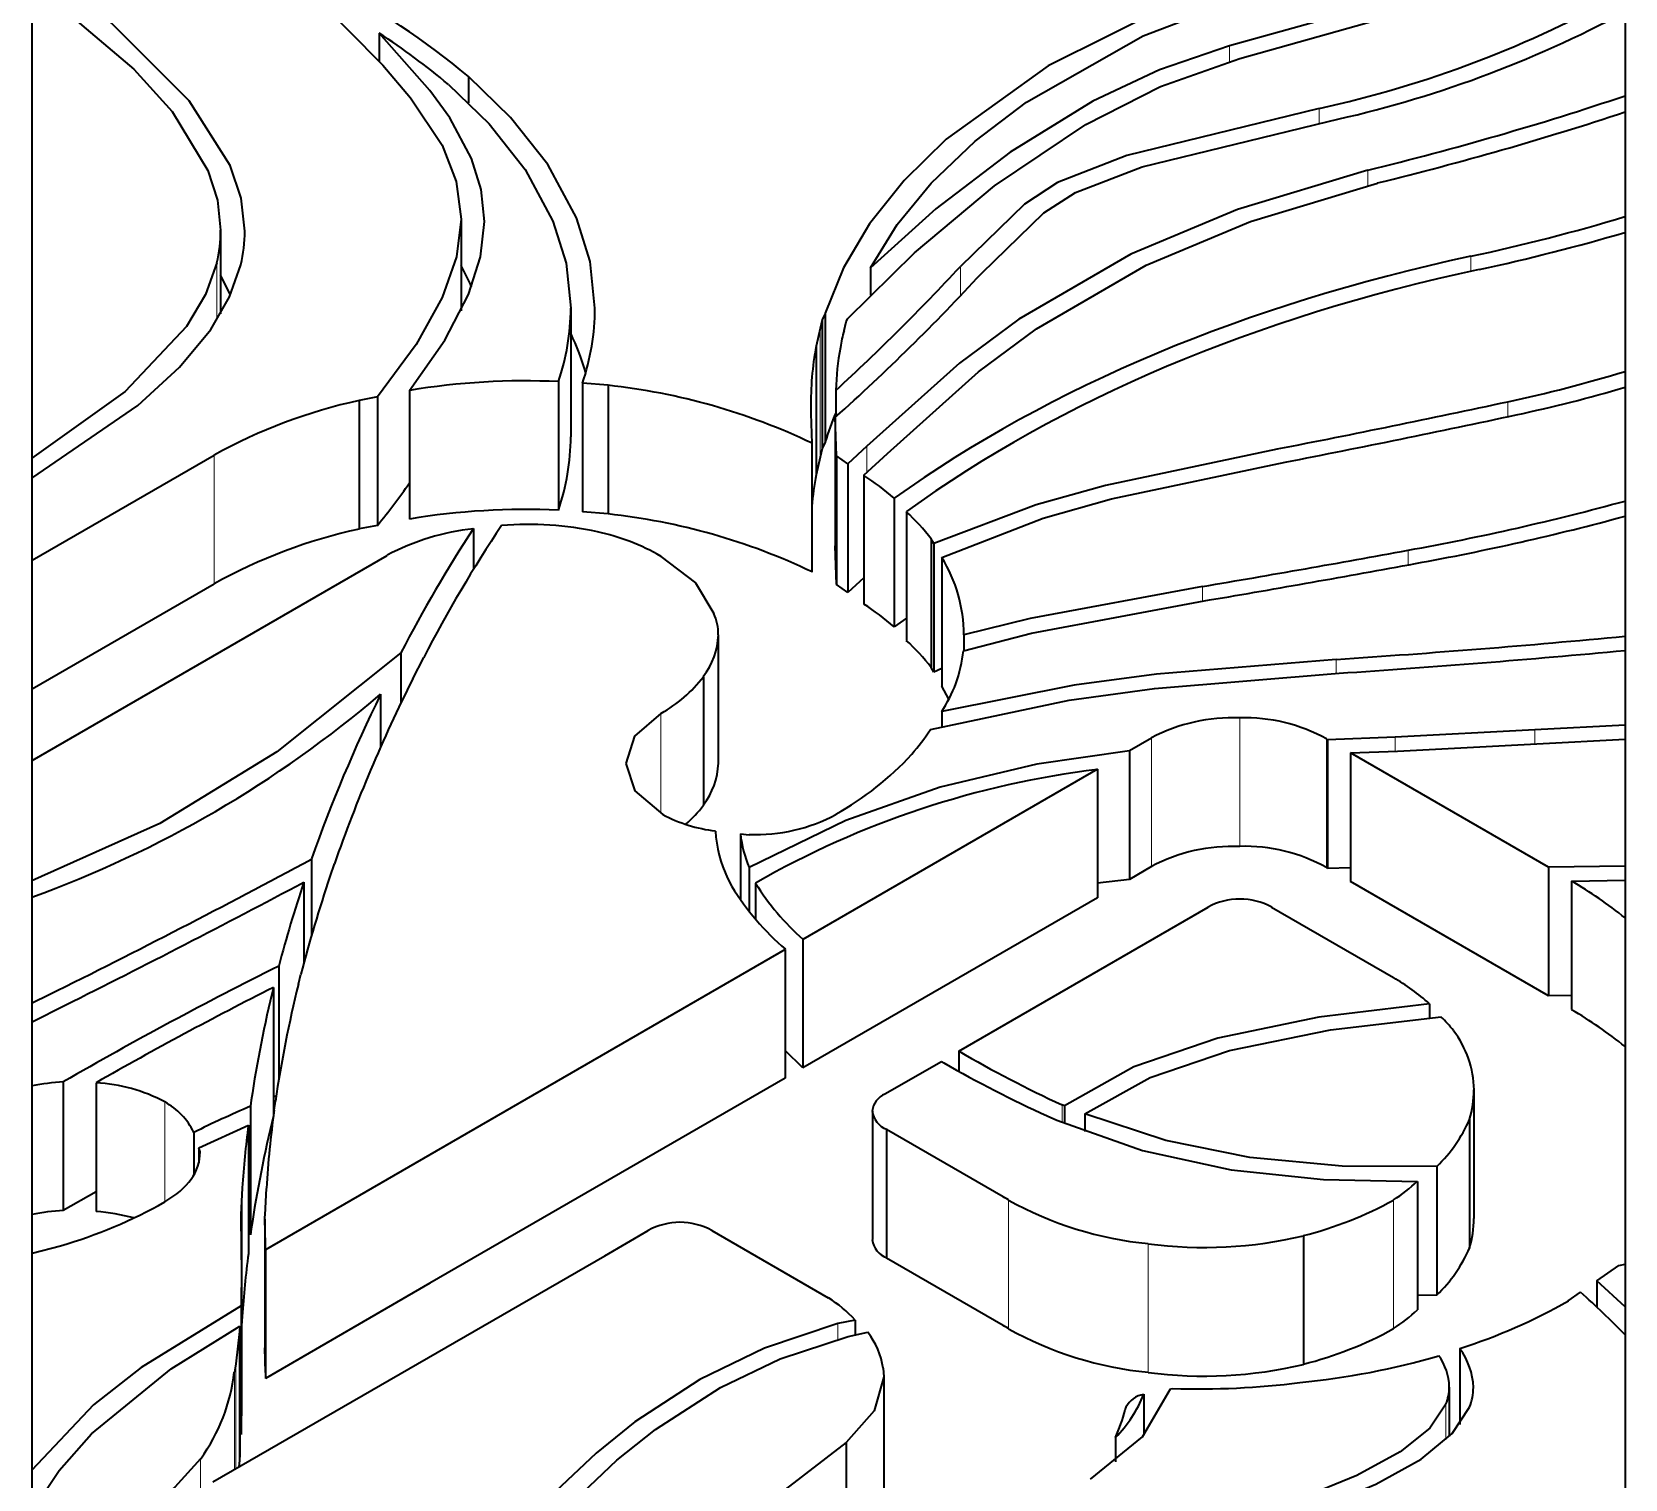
# Model space of a CAD drawing. Extents: x 384 to 891, y 188 to 696.
# Drawn here: x 774.05 to 779.11, y 650.37 to 654.96 of the extents above; entities that cross this region are included whole.
import ezdxf

# ---------------------------------------------------------------- set-up
doc = ezdxf.new("R2010")
doc.units = 0

msp = doc.modelspace()

# ---------------------------------------------------------------- linework, layer by layer
at = {"color": 7, "lineweight": 35}
for p, q in [((774.0549, 643.6097), (774.0549, 687.5157)), ((779.1121, 684.3608), (779.1121, 641.4606))]:
    msp.add_line(p, q, dxfattribs=at)
at = {"color": 7, "lineweight": 35, "ltscale": 0.002252}
msp.add_line((775.1573, 654.9596), (775.1573, 654.8695), dxfattribs=at)
at = {"color": 7, "lineweight": 13, "ltscale": 0.001237}
msp.add_line((777.8564, 654.919), (777.8564, 654.8695), dxfattribs=at)
at = {"color": 7, "lineweight": 35, "ltscale": 0.002074}
msp.add_line((775.4403, 654.8217), (775.4403, 654.7388), dxfattribs=at)
at = {"color": 7, "lineweight": 13, "ltscale": 0.001189}
msp.add_line((778.1414, 654.7207), (778.1414, 654.6732), dxfattribs=at)
at = {"color": 7, "lineweight": 13, "ltscale": 0.001215}
msp.add_line((778.2953, 654.5247), (778.2953, 654.4761), dxfattribs=at)
at = {"color": 7, "lineweight": 35, "ltscale": 0.007262}
msp.add_line((775.4174, 654.3693), (775.4174, 654.0788), dxfattribs=at)
at = {"color": 7, "lineweight": 35, "ltscale": 0.006631}
msp.add_line((774.6537, 654.3342), (774.6537, 654.069), dxfattribs=at)
at = {"color": 7, "lineweight": 13, "ltscale": 0.001192}
msp.add_line((778.622, 654.2514), (778.622, 654.2037), dxfattribs=at)
at = {"color": 7, "lineweight": 13, "ltscale": 0.004552}
msp.add_line((774.6414, 654.2308), (774.6414, 654.0487), dxfattribs=at)
at = {"color": 7, "lineweight": 35, "ltscale": 0.00218}
msp.add_line((776.7166, 654.2151), (776.7166, 654.1279), dxfattribs=at)
at = {"color": 7, "lineweight": 13, "ltscale": 0.002321}
msp.add_line((777.0021, 654.2188), (777.0021, 654.1259), dxfattribs=at)
at = {"color": 7, "lineweight": 35, "ltscale": 0.001745}
msp.add_line((774.6848, 654.1291), (774.6537, 654.1916), dxfattribs=at)
at = {"color": 7, "lineweight": 35, "ltscale": 0.010207}
for p, q in [((775.765, 654.0864), (775.765, 653.6781)), ((776.5635, 654.0494), (776.5635, 653.6412)), ((776.5729, 654.0704), (776.5729, 653.6622)), ((776.5442, 653.9665), (776.5442, 653.5582)), ((775.8024, 653.8484), (775.8024, 653.4401)), ((775.8834, 653.8427), (775.8834, 653.4344)), ((775.093, 653.7942), (775.093, 653.3859)), ((775.1514, 653.8057), (775.1514, 653.3974)), ((775.2531, 653.8257), (775.2531, 653.4174)), ((776.5306, 653.6573), (776.5306, 653.2491)), ((776.609, 653.6177), (776.609, 653.2095)), ((776.696, 653.5562), (776.696, 653.1479)), ((776.7921, 653.4835), (776.7921, 653.0753)), ((776.8307, 653.4409), (776.8307, 653.0327)), ((776.9435, 653.2957), (776.9435, 652.8874)), ((776.2335, 653.0504), (776.2335, 652.6421)), ((777.5388, 652.6819), (777.5388, 652.2737)), ((778.1679, 652.7169), (778.1679, 652.3087)), ((778.2404, 652.675), (778.2404, 652.2668)), ((777.4375, 652.6235), (777.4375, 652.2152)), ((778.8694, 652.3119), (778.8694, 651.9036)), ((776.5018, 652.0833), (776.5018, 651.675)), ((776.4463, 652.0512), (776.4463, 651.6429)), ((774.1542, 651.6307), (774.1542, 651.2224)), ((774.2586, 651.6282), (774.2586, 651.2199)), ((778.6323, 651.6054), (778.6323, 651.1971)), ((774.7481, 651.5535), (774.7481, 651.1452)), ((776.723, 651.5385), (776.723, 651.1302)), ((778.618, 651.5118), (778.618, 651.1036)), ((776.7679, 651.4795), (776.7679, 651.0712)), ((778.5148, 651.3625), (778.5148, 650.9542)), ((778.4534, 651.3151), (778.4534, 650.9069)), ((774.7944, 651.1955), (774.7944, 650.7872)), ((774.7956, 651.1033), (774.7956, 650.695)), ((774.7957, 651.0982), (774.7957, 650.6899)), ((774.72, 651.0143), (774.72, 650.606)), ((774.7183, 650.9203), (774.7183, 650.5121)), ((774.7143, 650.8556), (774.7143, 650.4473)), ((774.7131, 650.8385), (774.7131, 650.4302)), ((776.7585, 650.6943), (776.7585, 650.2861)), ((776.6389, 650.4858), (776.6389, 650.0775))]:
    msp.add_line(p, q, dxfattribs=at)
at = {"color": 7, "lineweight": 35, "ltscale": 0.000696861}
for p, q in [((776.5635, 654.0494), (776.5568, 654.0224)), ((776.5635, 653.6412), (776.5568, 653.6141))]:
    msp.add_line(p, q, dxfattribs=at)
at = {"color": 7, "lineweight": 35, "ltscale": 0.000546597}
msp.add_line((776.5723, 654.0695), (776.5635, 654.0494), dxfattribs=at)
at = {"color": 7, "lineweight": 35, "ltscale": 2.87902e-05}
msp.add_line((776.5729, 654.0704), (776.5723, 654.0695), dxfattribs=at)
at = {"color": 7, "lineweight": 35, "ltscale": 0.010205}
for p, q in [((776.5723, 654.0695), (776.5723, 653.6613)), ((775.7261, 653.8536), (775.7261, 653.4454)), ((776.6048, 653.7404), (776.6048, 653.3322)), ((776.6446, 653.5925), (776.6446, 653.1843)), ((776.9093, 653.3539), (776.9093, 652.9457)), ((776.9177, 653.3396), (776.9177, 652.9314)), ((776.1861, 652.917), (776.1861, 652.5088)), ((778.9423, 652.2684), (778.9423, 651.8602)), ((774.8215, 651.931), (774.8215, 651.5228)), ((774.7417, 651.4938), (774.7417, 651.0856)), ((778.091, 651.1428), (778.091, 650.7346))]:
    msp.add_line(p, q, dxfattribs=at)
at = {"color": 7, "lineweight": 35, "ltscale": 0.000703152}
msp.add_line((776.6329, 654.0157), (776.6397, 654.043), dxfattribs=at)
at = {"color": 7, "lineweight": 35, "ltscale": 0.000269113}
msp.add_line((776.6397, 654.043), (776.6441, 654.0529), dxfattribs=at)
at = {"color": 7, "lineweight": 35, "ltscale": 0.001433}
for p, q in [((776.5568, 654.0224), (776.5442, 653.9665)), ((776.5568, 653.6141), (776.5442, 653.5582))]:
    msp.add_line(p, q, dxfattribs=at)
at = {"color": 7, "lineweight": 13, "ltscale": 0.010207}
for p, q in [((776.5568, 654.0224), (776.5568, 653.6141)), ((774.6331, 653.6194), (774.6331, 653.2111)), ((777.8891, 652.7872), (777.8891, 652.3789)), ((777.6089, 652.7224), (777.6089, 652.3141)), ((778.1639, 652.7192), (778.1639, 652.311)), ((774.7219, 651.2947), (774.7219, 650.8865)), ((777.1547, 651.2562), (777.1547, 650.8479)), ((778.3769, 651.2562), (778.3769, 650.8479)), ((777.5982, 651.1166), (777.5982, 650.7084)), ((774.7191, 650.9432), (774.7191, 650.5349))]:
    msp.add_line(p, q, dxfattribs=at)
at = {"color": 7, "lineweight": 35, "ltscale": 0.00203}
for p, q in [((775.8834, 653.8427), (775.8024, 653.8484)), ((775.8834, 653.4344), (775.8024, 653.4401))]:
    msp.add_line(p, q, dxfattribs=at)
at = {"color": 7, "lineweight": 35, "ltscale": 0.001488}
for p, q in [((775.1514, 653.8057), (775.093, 653.7942)), ((775.1514, 653.3974), (775.093, 653.3859))]:
    msp.add_line(p, q, dxfattribs=at)
at = {"color": 7, "lineweight": 35, "ltscale": 0.002092}
msp.add_line((776.6065, 653.8257), (776.6065, 653.742), dxfattribs=at)
at = {"color": 7, "lineweight": 13, "ltscale": 0.00119}
msp.add_line((778.7394, 653.7898), (778.7394, 653.7422), dxfattribs=at)
at = {"color": 7, "lineweight": 35, "ltscale": 0.000421154}
msp.add_line((776.5272, 653.7691), (776.5273, 653.7523), dxfattribs=at)
at = {"color": 7, "lineweight": 35, "ltscale": 0.002374}
msp.add_line((776.5273, 653.7523), (776.5306, 653.6573), dxfattribs=at)
at = {"color": 7, "lineweight": 35, "ltscale": 0.003069}
msp.add_line((776.609, 653.6177), (776.6048, 653.7404), dxfattribs=at)
at = {"color": 7, "lineweight": 35, "ltscale": 0.000547995}
msp.add_line((776.5723, 653.6613), (776.5635, 653.6412), dxfattribs=at)
at = {"color": 7, "lineweight": 35, "ltscale": 0.002066}
msp.add_line((776.7053, 653.6486), (776.6446, 653.5925), dxfattribs=at)
at = {"color": 7, "lineweight": 13, "ltscale": 0.002097}
msp.add_line((776.7053, 653.6486), (776.7053, 653.5647), dxfattribs=at)
at = {"color": 7, "lineweight": 35, "ltscale": 0.016693}
msp.add_line((774.6331, 653.6194), (774.0549, 653.2855), dxfattribs=at)
at = {"color": 7, "lineweight": 35, "ltscale": 0.00109}
msp.add_line((776.6446, 653.5925), (776.609, 653.6177), dxfattribs=at)
at = {"color": 7, "lineweight": 35, "ltscale": 0.002555}
msp.add_line((776.696, 653.5562), (776.7711, 653.6255), dxfattribs=at)
at = {"color": 7, "lineweight": 35, "ltscale": 0.00322}
msp.add_line((775.4565, 653.3874), (775.4565, 653.2586), dxfattribs=at)
at = {"color": 7, "lineweight": 35, "ltscale": 0.00307}
msp.add_line((776.609, 653.2095), (776.6048, 653.3322), dxfattribs=at)
at = {"color": 7, "lineweight": 35, "ltscale": 0.000415838}
for p, q in [((776.9177, 653.3396), (776.9093, 653.3539)), ((776.9177, 652.9314), (776.9093, 652.9457))]:
    msp.add_line(p, q, dxfattribs=at)
at = {"color": 7, "lineweight": 35, "ltscale": 0.032553}
msp.add_line((774.0549, 652.6511), (775.1826, 653.3022), dxfattribs=at)
at = {"color": 7, "lineweight": 13, "ltscale": 0.001163}
for p, q in [((778.4232, 653.3184), (778.4232, 653.2719)), ((777.7709, 653.2033), (777.7709, 653.1568))]:
    msp.add_line(p, q, dxfattribs=at)
at = {"color": 7, "lineweight": 35, "ltscale": 0.001734}
msp.add_line((776.6957, 653.2313), (776.6446, 653.1843), dxfattribs=at)
at = {"color": 7, "lineweight": 35, "ltscale": 0.016692}
msp.add_line((774.6331, 653.2111), (774.0549, 652.8773), dxfattribs=at)
at = {"color": 7, "lineweight": 35, "ltscale": 0.001089}
msp.add_line((776.6446, 653.1843), (776.609, 653.2095), dxfattribs=at)
at = {"color": 7, "lineweight": 35, "ltscale": 0.001181}
msp.add_line((776.8307, 653.1024), (776.7921, 653.0753), dxfattribs=at)
at = {"color": 7, "lineweight": 35, "ltscale": 0.001247}
msp.add_line((777.0131, 653.0497), (777.0131, 652.9999), dxfattribs=at)
at = {"color": 7, "lineweight": 35, "ltscale": 0.003995}
msp.add_line((775.2256, 652.9926), (775.2256, 652.8328), dxfattribs=at)
at = {"color": 7, "lineweight": 35, "ltscale": 0.001911}
msp.add_line((775.2635, 652.9099), (775.2983, 652.978), dxfattribs=at)
at = {"color": 7, "lineweight": 35, "ltscale": 0.000703079}
msp.add_line((776.9435, 652.9427), (776.9177, 652.9314), dxfattribs=at)
at = {"color": 7, "lineweight": 13, "ltscale": 0.001115}
for p, q in [((778.1951, 652.972), (778.1951, 652.9274)), ((778.3823, 652.7248), (778.3823, 652.6802))]:
    msp.add_line(p, q, dxfattribs=at)
at = {"color": 7, "lineweight": 35, "ltscale": 0.001173}
msp.add_line((776.9655, 652.8459), (776.9435, 652.8874), dxfattribs=at)
at = {"color": 7, "lineweight": 35, "ltscale": 0.004187}
msp.add_line((775.1614, 652.8611), (775.1614, 652.6937), dxfattribs=at)
at = {"color": 7, "lineweight": 13, "ltscale": 0.00793}
msp.add_line((776.0516, 652.8004), (776.0516, 652.4832), dxfattribs=at)
at = {"color": 7, "lineweight": 35, "ltscale": 0.001193}
for p, q in [((776.9433, 652.806), (776.9433, 652.7583)), ((778.9319, 650.9357), (778.971, 650.9631))]:
    msp.add_line(p, q, dxfattribs=at)
at = {"color": 7, "lineweight": 35, "ltscale": 0.01109}
msp.add_line((778.8253, 652.7479), (778.3823, 652.7248), dxfattribs=at)
at = {"color": 7, "lineweight": 35, "ltscale": 0.007174}
msp.add_line((779.1119, 652.7628), (778.8253, 652.7479), dxfattribs=at)
at = {"color": 7, "lineweight": 13, "ltscale": 0.001114}
msp.add_line((778.8253, 652.7479), (778.8253, 652.7034), dxfattribs=at)
at = {"color": 7, "lineweight": 35, "ltscale": 0.002024}
for p, q in [((777.6089, 652.7224), (777.5388, 652.6819)), ((777.6089, 652.3141), (777.5388, 652.2737))]:
    msp.add_line(p, q, dxfattribs=at)
at = {"color": 7, "lineweight": 35, "ltscale": 0.000116207}
for p, q in [((778.1679, 652.7169), (778.1639, 652.7192)), ((778.1679, 652.3087), (778.1639, 652.311))]:
    msp.add_line(p, q, dxfattribs=at)
at = {"color": 7, "lineweight": 35, "ltscale": 0.005364}
msp.add_line((778.3823, 652.7248), (778.1679, 652.7169), dxfattribs=at)
at = {"color": 7, "lineweight": 35, "ltscale": 0.003729}
msp.add_line((778.2404, 652.675), (778.3894, 652.6805), dxfattribs=at)
at = {"color": 7, "lineweight": 35, "ltscale": 0.018158}
for p, q in [((778.8694, 652.3119), (778.2404, 652.675)), ((778.8694, 651.9036), (778.2404, 652.2668))]:
    msp.add_line(p, q, dxfattribs=at)
at = {"color": 7, "lineweight": 35, "ltscale": 0.011081}
msp.add_line((778.3894, 652.6805), (778.832, 652.7037), dxfattribs=at)
at = {"color": 7, "lineweight": 35, "ltscale": 0.007005}
msp.add_line((778.832, 652.7037), (779.1119, 652.7182), dxfattribs=at)
at = {"color": 7, "lineweight": 35, "ltscale": 0.027012}
for p, q in [((777.4375, 652.6235), (776.5018, 652.0833)), ((777.4375, 652.2152), (776.5018, 651.675))]:
    msp.add_line(p, q, dxfattribs=at)
at = {"color": 7, "lineweight": 35, "ltscale": 0.000709072}
msp.add_line((776.3037, 652.4183), (776.3319, 652.4153), dxfattribs=at)
at = {"color": 7, "lineweight": 35, "ltscale": 0.005251}
msp.add_line((776.3037, 652.4183), (776.3037, 652.2083), dxfattribs=at)
at = {"color": 7, "lineweight": 35, "ltscale": 0.006104}
msp.add_line((774.9419, 652.3383), (774.9419, 652.0942), dxfattribs=at)
at = {"color": 7, "lineweight": 35, "ltscale": 0.001079}
msp.add_line((775.0009, 652.2825), (775.015, 652.3232), dxfattribs=at)
at = {"color": 7, "lineweight": 35, "ltscale": 0.00074388}
msp.add_line((776.2631, 652.2776), (776.2767, 652.2512), dxfattribs=at)
at = {"color": 7, "lineweight": 35, "ltscale": 0.003491}
msp.add_line((776.3317, 652.311), (776.3317, 652.1714), dxfattribs=at)
at = {"color": 7, "lineweight": 35, "ltscale": 0.002549}
msp.add_line((777.5388, 652.2737), (777.4375, 652.2618), dxfattribs=at)
at = {"color": 7, "lineweight": 35, "ltscale": 0.001812}
msp.add_line((778.2404, 652.3108), (778.1679, 652.3087), dxfattribs=at)
at = {"color": 7, "lineweight": 35, "ltscale": 0.006074}
msp.add_line((779.1123, 652.3152), (778.8694, 652.3119), dxfattribs=at)
at = {"color": 7, "lineweight": 35, "ltscale": 0.00425}
msp.add_line((778.9423, 652.2684), (779.1123, 652.2707), dxfattribs=at)
at = {"color": 7, "lineweight": 35, "ltscale": 0.006468}
msp.add_line((774.9174, 652.265), (774.9174, 652.0063), dxfattribs=at)
at = {"color": 7, "lineweight": 35, "ltscale": 0.002863}
msp.add_line((776.3521, 652.2617), (776.3521, 652.1472), dxfattribs=at)
at = {"color": 7, "lineweight": 35, "ltscale": 0.022825}
msp.add_line((776.9976, 651.7286), (777.7883, 652.1851), dxfattribs=at)
at = {"color": 7, "lineweight": 35, "ltscale": 0.011167}
msp.add_line((777.9901, 652.1851), (778.3769, 651.9618), dxfattribs=at)
at = {"color": 7, "lineweight": 35, "ltscale": 0.032577}
msp.add_line((776.4463, 652.0512), (775.3178, 651.3997), dxfattribs=at)
at = {"color": 7, "lineweight": 35, "ltscale": 0.00899}
msp.add_line((774.8383, 651.9987), (774.8383, 651.639), dxfattribs=at)
at = {"color": 7, "lineweight": 35, "ltscale": 0.00082306}
msp.add_line((774.9006, 651.9408), (774.9086, 651.9727), dxfattribs=at)
at = {"color": 7, "lineweight": 35, "ltscale": 0.002934}
msp.add_line((774.0549, 651.8211), (774.1597, 651.8739), dxfattribs=at)
at = {"color": 7, "lineweight": 35, "ltscale": 0.001499}
msp.add_line((774.1091, 651.9075), (774.0556, 651.8805), dxfattribs=at)
at = {"color": 7, "lineweight": 35, "ltscale": 0.001123}
msp.add_line((778.4909, 651.8788), (778.4909, 651.8339), dxfattribs=at)
at = {"color": 7, "lineweight": 35, "ltscale": 0.001834}
msp.add_line((778.9427, 651.9047), (778.8694, 651.9036), dxfattribs=at)
at = {"color": 7, "lineweight": 35, "ltscale": 0.001966}
msp.add_line((776.5018, 651.675), (776.4463, 651.7307), dxfattribs=at)
at = {"color": 7, "lineweight": 35, "ltscale": 0.001616}
msp.add_line((776.9976, 651.7286), (776.9976, 651.664), dxfattribs=at)
at = {"color": 7, "lineweight": 35, "ltscale": 0.005182}
msp.add_line((776.7622, 651.5928), (776.942, 651.696), dxfattribs=at)
at = {"color": 7, "lineweight": 35, "ltscale": 0.000227417}
msp.add_line((776.942, 651.696), (776.9497, 651.6912), dxfattribs=at)
at = {"color": 7, "lineweight": 35, "ltscale": 0.032576}
msp.add_line((776.4463, 651.6429), (775.3178, 650.9915), dxfattribs=at)
at = {"color": 7, "lineweight": 13, "ltscale": 0.007928}
msp.add_line((774.4762, 651.5672), (774.4762, 651.2501), dxfattribs=at)
at = {"color": 7, "lineweight": 35, "ltscale": 0.000496762}
msp.add_line((774.751, 651.5731), (774.7481, 651.5535), dxfattribs=at)
at = {"color": 7, "lineweight": 13, "ltscale": 0.010205}
msp.add_line((774.751, 651.5731), (774.751, 651.1649), dxfattribs=at)
at = {"color": 7, "lineweight": 35, "ltscale": 0.000254534}
msp.add_line((774.8306, 651.5865), (774.8215, 651.5819), dxfattribs=at)
at = {"color": 7, "lineweight": 35, "ltscale": 0.0007201}
msp.add_line((774.8234, 651.541), (774.8275, 651.5695), dxfattribs=at)
at = {"color": 7, "lineweight": 35, "ltscale": 0.000834611}
msp.add_line((777.2778, 651.5229), (777.3083, 651.5092), dxfattribs=at)
at = {"color": 7, "lineweight": 35, "ltscale": 0.000192581}
msp.add_line((777.3321, 651.5549), (777.3251, 651.558), dxfattribs=at)
at = {"color": 7, "lineweight": 13, "ltscale": 0.001401}
msp.add_line((777.3251, 651.558), (777.3251, 651.502), dxfattribs=at)
at = {"color": 7, "lineweight": 35, "ltscale": 0.001396}
msp.add_line((777.3321, 651.5549), (777.3321, 651.499), dxfattribs=at)
at = {"color": 7, "lineweight": 35, "ltscale": 0.001414}
msp.add_line((777.3969, 651.5297), (777.3969, 651.4731), dxfattribs=at)
at = {"color": 7, "lineweight": 35, "ltscale": 0.003406}
msp.add_line((774.5682, 651.4706), (774.5682, 651.3344), dxfattribs=at)
at = {"color": 7, "lineweight": 35, "ltscale": 0.004335}
msp.add_line((774.5842, 651.4212), (774.7417, 651.4938), dxfattribs=at)
at = {"color": 7, "lineweight": 35, "ltscale": 0.010681}
for p, q in [((777.1379, 651.2659), (776.7679, 651.4795)), ((777.1379, 650.8576), (776.7679, 651.0712))]:
    msp.add_line(p, q, dxfattribs=at)
at = {"color": 7, "lineweight": 35, "ltscale": 0.000330539}
msp.add_line((774.5883, 651.4086), (774.5842, 651.4212), dxfattribs=at)
at = {"color": 7, "lineweight": 35, "ltscale": 0.001178}
msp.add_line((774.5842, 651.4212), (774.5842, 651.3741), dxfattribs=at)
at = {"color": 7, "lineweight": 35, "ltscale": 0.015073}
msp.add_line((775.3178, 651.3997), (774.7957, 651.0982), dxfattribs=at)
at = {"color": 7, "lineweight": 35, "ltscale": 0.003008}
msp.add_line((774.2586, 651.2823), (774.1542, 651.2224), dxfattribs=at)
at = {"color": 7, "lineweight": 35, "ltscale": 0.002141}
msp.add_line((774.7219, 651.2947), (774.7175, 651.2092), dxfattribs=at)
at = {"color": 7, "lineweight": 35, "ltscale": 0.002112}
msp.add_line((774.7945, 651.2087), (774.7989, 651.293), dxfattribs=at)
at = {"color": 7, "lineweight": 35, "ltscale": 0.000162009}
for p, q in [((777.1435, 651.2626), (777.1379, 651.2659)), ((777.1491, 651.2594), (777.1435, 651.2626)), ((777.1547, 651.2562), (777.1491, 651.2594)), ((777.1435, 650.8544), (777.1379, 650.8576)), ((777.1491, 650.8511), (777.1435, 650.8544)), ((777.1547, 650.8479), (777.1491, 650.8511))]:
    msp.add_line(p, q, dxfattribs=at)
at = {"color": 7, "lineweight": 35, "ltscale": 0.000187683}
msp.add_line((774.7175, 651.2092), (774.7175, 651.2017), dxfattribs=at)
at = {"color": 7, "lineweight": 35, "ltscale": 0.000184657}
msp.add_line((774.7944, 651.2013), (774.7945, 651.2087), dxfattribs=at)
at = {"color": 7, "lineweight": 35, "ltscale": 0.00014801}
msp.add_line((774.7174, 651.2021), (774.7174, 651.1962), dxfattribs=at)
at = {"color": 7, "lineweight": 35, "ltscale": 0.001999}
msp.add_line((774.7174, 651.1962), (774.7186, 651.1162), dxfattribs=at)
at = {"color": 7, "lineweight": 35, "ltscale": 0.00072937}
msp.add_line((774.7175, 651.2037), (774.7175, 651.1745), dxfattribs=at)
at = {"color": 7, "lineweight": 35, "ltscale": 0.000498271}
msp.add_line((774.751, 651.1649), (774.7481, 651.1452), dxfattribs=at)
at = {"color": 7, "lineweight": 35, "ltscale": 0.000144958}
msp.add_line((774.7944, 651.1955), (774.7944, 651.2013), dxfattribs=at)
at = {"color": 7, "lineweight": 35, "ltscale": 0.001969}
for p, q in [((774.7956, 651.1168), (774.7944, 651.1955)), ((774.7956, 650.7085), (774.7944, 650.7872))]:
    msp.add_line(p, q, dxfattribs=at)
at = {"color": 7, "lineweight": 35, "ltscale": 0.00399}
msp.add_line((775.8728, 651.0792), (776.011, 651.1591), dxfattribs=at)
at = {"color": 7, "lineweight": 35, "ltscale": 0.010682}
msp.add_line((776.2128, 651.1591), (776.5828, 650.9454), dxfattribs=at)
at = {"color": 7, "lineweight": 35, "ltscale": 0.002334}
msp.add_line((774.0551, 651.0873), (774.1454, 651.1108), dxfattribs=at)
at = {"color": 7, "lineweight": 35, "ltscale": 0.002548}
msp.add_line((774.7186, 651.1162), (774.72, 651.0143), dxfattribs=at)
at = {"color": 7, "lineweight": 35, "ltscale": 0.00046387}
msp.add_line((774.7957, 651.0982), (774.7956, 651.1168), dxfattribs=at)
at = {"color": 7, "lineweight": 13, "ltscale": 0.000308228}
msp.add_line((774.7956, 651.1168), (774.7956, 651.1044), dxfattribs=at)
at = {"color": 7, "lineweight": 35, "ltscale": 0.035898}
msp.add_line((774.6293, 650.3613), (775.8728, 651.0792), dxfattribs=at)
at = {"color": 7, "lineweight": 35, "ltscale": 0.001778}
for p, q in [((774.72, 651.0143), (774.7191, 650.9432)), ((774.72, 650.606), (774.7191, 650.5349))]:
    msp.add_line(p, q, dxfattribs=at)
at = {"color": 7, "lineweight": 35, "ltscale": 0.002125}
msp.add_line((779.0223, 650.9991), (779.0919, 651.048), dxfattribs=at)
at = {"color": 7, "lineweight": 35, "ltscale": 0.000514712}
msp.add_line((779.0919, 651.048), (779.1121, 651.052), dxfattribs=at)
at = {"color": 7, "lineweight": 35, "ltscale": 0.015074}
msp.add_line((775.3178, 650.9915), (774.7957, 650.6899), dxfattribs=at)
at = {"color": 7, "lineweight": 35, "ltscale": 0.003043}
msp.add_line((779.112, 650.9168), (779.0223, 650.9991), dxfattribs=at)
at = {"color": 7, "lineweight": 35, "ltscale": 0.002071}
msp.add_line((779.0223, 650.9991), (779.0223, 650.9163), dxfattribs=at)
at = {"color": 7, "lineweight": 35, "ltscale": 0.000571078}
for p, q in [((774.7191, 650.9432), (774.7183, 650.9203)), ((774.7191, 650.5349), (774.7183, 650.5121))]:
    msp.add_line(p, q, dxfattribs=at)
at = {"color": 7, "lineweight": 35, "ltscale": 0.001536}
msp.add_line((778.5148, 650.9542), (778.4534, 650.9527), dxfattribs=at)
at = {"color": 7, "lineweight": 35, "ltscale": 0.000428229}
for p, q in [((774.7143, 650.8556), (774.7131, 650.8385)), ((774.7143, 650.4473), (774.7131, 650.4302))]:
    msp.add_line(p, q, dxfattribs=at)
at = {"color": 7, "lineweight": 35, "ltscale": 0.000761359}
msp.add_line((774.7219, 650.8865), (774.72, 650.8561), dxfattribs=at)
at = {"color": 7, "lineweight": 35, "ltscale": 0.001392}
msp.add_line((776.6678, 650.8749), (776.6133, 650.8635), dxfattribs=at)
at = {"color": 7, "lineweight": 13, "ltscale": 0.001233}
msp.add_line((776.6133, 650.8635), (776.6133, 650.8142), dxfattribs=at)
at = {"color": 7, "lineweight": 35, "ltscale": 0.001175}
msp.add_line((776.6678, 650.8749), (776.6678, 650.8279), dxfattribs=at)
at = {"color": 7, "lineweight": 35, "ltscale": 0.00257}
msp.add_line((774.7131, 650.8385), (774.7014, 650.7364), dxfattribs=at)
at = {"color": 7, "lineweight": 35, "ltscale": 0.001607}
msp.add_line((776.6453, 650.8229), (776.7082, 650.8361), dxfattribs=at)
at = {"color": 7, "lineweight": 35, "ltscale": 0.006012}
msp.add_line((778.5876, 650.7843), (778.5876, 650.5438), dxfattribs=at)
at = {"color": 7, "lineweight": 35, "ltscale": 0.000675213}
msp.add_line((774.7014, 650.7364), (774.6976, 650.7097), dxfattribs=at)
at = {"color": 7, "lineweight": 13, "ltscale": 0.007724}
msp.add_line((774.6976, 650.7097), (774.6976, 650.4007), dxfattribs=at)
at = {"color": 7, "lineweight": 13, "ltscale": 0.008336}
msp.add_line((774.7014, 650.7364), (774.7014, 650.403), dxfattribs=at)
at = {"color": 7, "lineweight": 35, "ltscale": 0.00069426}
msp.add_line((776.7567, 650.722), (776.7585, 650.6943), dxfattribs=at)
at = {"color": 7, "lineweight": 35, "ltscale": 0.000167881}
msp.add_line((777.6695, 650.6561), (777.6761, 650.6573), dxfattribs=at)
at = {"color": 7, "lineweight": 35, "ltscale": 0.003925}
msp.add_line((778.554, 650.6624), (778.554, 650.5054), dxfattribs=at)
at = {"color": 7, "lineweight": 35, "ltscale": 0.000242399}
msp.add_line((777.5751, 650.6379), (777.5847, 650.6398), dxfattribs=at)
at = {"color": 7, "lineweight": 35, "ltscale": 0.003259}
msp.add_line((777.5847, 650.6398), (777.5847, 650.5094), dxfattribs=at)
at = {"color": 7, "lineweight": 13, "ltscale": 0.00282}
msp.add_line((778.5433, 650.608), (778.5433, 650.4952), dxfattribs=at)
at = {"color": 7, "lineweight": 35, "ltscale": 0.001935}
msp.add_line((777.4944, 650.502), (777.4944, 650.4246), dxfattribs=at)
at = {"color": 7, "lineweight": 35, "ltscale": 0.00857}
msp.add_line((776.6389, 650.4858), (776.367, 650.277), dxfattribs=at)
at = {"color": 7, "lineweight": 13, "ltscale": 0.002365}
msp.add_line((774.5901, 650.4349), (774.5901, 650.3403), dxfattribs=at)
at = {"color": 7, "lineweight": 35, "ltscale": 0.000547657}
msp.add_line((774.7131, 650.4302), (774.7109, 650.4084), dxfattribs=at)
at = {"color": 7, "lineweight": 35}
for points in [[(779.1075, 655.3269), (778.6008, 655.2933), (778.1176, 655.1987), (777.6727, 655.0503), (777.281, 654.8558), (776.9573, 654.6227), (776.824, 654.4922), (776.7139, 654.3549), (776.6306, 654.2151), (776.5729, 654.0704)], [(776.7166, 654.2151), (776.8011, 654.3522), (776.9089, 654.4834), (777.0488, 654.6166), (777.2115, 654.7408), (777.5822, 654.9512), (778.0137, 655.1158), (778.4904, 655.2267), (778.9963, 655.2761)], [(778.9963, 655.2761), (778.7385, 655.1747), (778.5082, 655.1014), (777.8564, 654.919)], [(777.889, 654.8788), (778.6018, 655.0798), (778.8449, 655.1603), (779.1121, 655.275)], [(774.7303, 654.3314), (774.7183, 654.4363), (774.6836, 654.5399), (774.5538, 654.7446), (774.3063, 654.9924), (774.0549, 655.1923)], [(774.0548, 655.1201), (774.3779, 654.8453), (774.4993, 654.7106), (774.6132, 654.5239), (774.6434, 654.4297), (774.6537, 654.3342)], [(774.95, 655.08), (775.1683, 654.8576), (775.2567, 654.7546), (775.3566, 654.6038), (775.4016, 654.4891), (775.4174, 654.3693)], [(775.4915, 654.3622), (775.481, 654.4633), (775.4504, 654.5614), (775.381, 654.6906), (775.3181, 654.7776), (775.1573, 654.9596)], [(777.8564, 654.919), (777.6337, 654.8436), (777.4221, 654.7437), (777.16, 654.5824), (776.9237, 654.4017), (776.7166, 654.2151)], [(776.6441, 654.0529), (776.8563, 654.2626), (777.1103, 654.4755), (777.4001, 654.6699), (777.6374, 654.7903), (777.889, 654.8788)], [(775.8419, 654.087), (775.8265, 654.235), (775.7836, 654.3735), (775.6927, 654.5425), (775.5742, 654.6923), (775.4403, 654.8217)], [(775.3766, 654.7968), (775.506, 654.6716), (775.6206, 654.5267), (775.7086, 654.3633), (775.7501, 654.2294), (775.765, 654.0864)], [(778.1414, 654.7207), (777.5306, 654.571), (777.3106, 654.4851), (777.2057, 654.4173), (777.0021, 654.2188)], [(777.0696, 654.1976), (777.2667, 654.3896), (777.3674, 654.4543), (777.5789, 654.5358), (778.1692, 654.6794)], [(778.2953, 654.5247), (777.8822, 654.4001), (777.5434, 654.2578), (777.1877, 654.0521), (776.9997, 653.9124), (776.7053, 653.6486)], [(776.7711, 653.6255), (777.0598, 653.8844), (777.2441, 654.0215), (777.5919, 654.223), (777.9229, 654.3622), (778.326, 654.4839)], [(775.4174, 654.3693), (775.4028, 654.2499), (775.3572, 654.1203), (775.274, 653.9716), (775.1514, 653.8057)], [(775.2531, 653.8257), (775.3654, 653.9854), (775.4408, 654.1302), (775.4791, 654.2499), (775.4915, 654.3622)], [(774.6414, 654.2308), (774.6054, 654.1298), (774.5452, 654.0282), (774.3508, 653.8224), (774.0547, 653.6111)], [(774.0547, 653.547), (774.3904, 653.7776), (774.5226, 653.8991), (774.622, 654.0193), (774.6816, 654.1222), (774.7177, 654.2247)], [(778.0079, 653.6397), (777.4628, 653.5243), (777.2426, 653.463), (776.9177, 653.3396)], [(776.9435, 653.2957), (777.2643, 653.42), (777.4821, 653.4812), (778.0327, 653.5978)], [(776.0516, 653.299), (776.1609, 653.2148), (776.2197, 653.1177)], [(777.7709, 653.2033), (777.2233, 653.1021), (777.0131, 653.0497)], [(777.0117, 652.9995), (777.2274, 653.0555), (777.7929, 653.1606)], [(775.2256, 652.9926), (774.8324, 652.6789), (774.4604, 652.451), (774.0547, 652.2693)], [(776.9069, 652.7493), (777.3477, 652.842), (777.6179, 652.8794), (778.2041, 652.928)], [(778.1951, 652.972), (777.6245, 652.9252), (777.3627, 652.8903), (776.9433, 652.806)], [(776.0516, 652.8004), (775.9675, 652.7285), (775.9395, 652.6418)], [(777.5388, 652.6819), (777.2446, 652.6395), (776.9379, 652.5661), (776.6385, 652.4603), (776.3317, 652.311)], [(775.9395, 652.6418), (775.9689, 652.5544), (776.0572, 652.48)], [(778.4909, 651.8788), (778.1403, 651.8367), (777.8192, 651.7698), (777.5531, 651.6787), (777.3321, 651.5549)], [(777.3969, 651.5297), (777.6049, 651.645), (777.8564, 651.7305), (778.1766, 651.7962), (778.5283, 651.8372)], [(778.5148, 651.3625), (778.2144, 651.3638), (777.9207, 651.3909), (777.6542, 651.4444), (777.3969, 651.5297)], [(777.3083, 651.5092), (777.5805, 651.4127), (777.8617, 651.3516), (778.1547, 651.3206), (778.4534, 651.3151)], [(774.7183, 650.9203), (774.4009, 650.7244), (774.25, 650.6058), (774.0544, 650.3982)], [(774.0552, 650.2698), (774.1407, 650.3979), (774.2438, 650.5139), (774.4966, 650.7205), (774.7143, 650.8556)], [(776.6133, 650.8635), (776.3801, 650.7856), (776.1754, 650.6864), (775.9688, 650.5515), (775.8456, 650.4528), (775.6248, 650.2439)], [(775.6921, 650.222), (775.9119, 650.4298), (776.0345, 650.5276), (776.24, 650.6605), (776.4304, 650.7515), (776.6453, 650.8229)], [(776.7585, 650.6943), (776.7286, 650.5869), (776.6389, 650.4858)], [(777.4156, 650.37), (777.5797, 650.5039), (777.6695, 650.6561)], [(778.5433, 650.608), (778.492, 650.5319), (778.3979, 650.4567), (778.2607, 650.382), (778.0798, 650.3076), (777.5849, 650.1589)], [(777.6158, 650.1183), (778.1315, 650.2745), (778.3205, 650.3536), (778.4643, 650.4337), (778.5634, 650.5152), (778.6183, 650.5981)], [(774.5901, 650.4349), (774.5085, 650.3445), (774.4055, 650.2605), (774.2471, 650.1644), (774.0549, 650.077)]]:
    msp.add_lwpolyline(points, dxfattribs=at)
for centre, radius, start, end in [((773.9497, 653.0563), 2.3104, 49.8238, 63.1166), ((777.3904, 658.1581), 3.5183, 282.3244, 299.2976), ((777.401, 658.2137), 3.6166, 282.2619, 298.2369), ((773.8863, 653.0189), 2.3199, 50.0285, 56.7782), ((775.9072, 664.3173), 10.0795, 283.70556, 288.54034), ((775.8604, 664.5673), 10.3803, 283.74092, 288.25506), ((777.36, 660.1734), 6.0549, 282.03021, 286.81711), ((774.2089, 654.3347), 0.4448, 346.484, 359.9341), ((774.2723, 654.3317), 0.458, 346.4929, 359.9603), ((777.3393, 660.3393), 6.268, 282.0612, 286.42642), ((774.8017, 653.8834), 0.7025, 22.6297, 28.8554), ((771.9182, 658.9698), 7.0222, 311.86675, 317.18835), ((771.6761, 659.1817), 7.2798, 312.63071, 317.02055), ((775.0325, 654.0897), 0.7326, 341.2116, 359.7437), ((775.0838, 654.0903), 0.7582, 341.3911, 359.7486), ((775.0134, 653.6492), 0.8326, 16.2348, 25.4533), ((776.9877, 653.9081), 0.3707, 163.1229, 171.6001), ((777.5278, 653.7837), 1.0006, 169.4708, 180.8354), ((777.5088, 653.8004), 0.9025, 169.6649, 178.3898), ((775.6211, 651.61), 2.246, 87.3211, 99.4327), ((775.6663, 651.8447), 2.009, 64.5065, 83.7975), ((777.7807, 658.2795), 4.591, 282.0538, 286.8574), ((775.4493, 652.155), 1.6769, 102.2651, 119.1332), ((770.1848, 693.6709), 40.7884, 281.05775, 282.10677), ((777.7667, 658.4189), 4.7767, 282.0821, 286.3591), ((777.4337, 653.4016), 0.8993, 156.8828, 163.1579), ((770.1459, 694.0258), 41.19, 281.03885, 282.08068), ((775.0325, 653.6814), 0.7326, 341.2116, 359.7437), ((777.3741, 653.3954), 0.8458, 168.8987, 175.7913), ((776.1736, 652.7591), 0.9527, 49.5099, 56.755), ((773.5556, 654.7084), 2.0652, 320.5956, 325.2748), ((775.6211, 651.2018), 2.246, 87.3211, 99.4327), ((775.6663, 651.4364), 2.009, 64.5065, 83.7975), ((776.3483, 652.9197), 0.7097, 37.7404, 47.214), ((777.0053, 661.1725), 7.981, 280.23332, 285.30587), ((775.4493, 651.7468), 1.6769, 102.2651, 119.1332), ((775.5412, 652.6199), 0.7714, 96.2941, 117.7249), ((779.2746, 650.8921), 4.5613, 146.8335, 152.5808), ((779.1722, 650.9778), 4.3597, 146.2902, 152.6915), ((775.6305, 652.3683), 1.0322, 77.7345, 94.7115), ((777.0349, 661.0775), 7.9279, 280.25702, 285.1891), ((775.7061, 652.7025), 0.6893, 59.9088, 77.9678), ((776.5359, 653.0464), 0.4775, 0.4087, 31.4503), ((769.8362, 700.1484), 47.6108, 279.5934, 280.3906), ((769.627, 701.3094), 48.8364, 279.62556, 280.40441), ((776.1736, 652.3509), 0.9527, 49.5099, 56.755), ((776.0609, 653.05), 0.1727, 0.1086, 23.0777), ((775.995, 653.0613), 0.2391, 322.949, 357.3742), ((776.3483, 652.5115), 0.7097, 37.7404, 47.214), ((776.1133, 684.7556), 31.8516, 273.7475, 275.40239), ((776.5287, 653.0532), 0.4859, 340.9109, 353.657), ((776.1884, 683.886), 31.0235, 273.7253, 275.40766), ((779.6197, 650.717), 4.8769, 153.2803, 160.7702), ((775.84, 653.1816), 0.4358, 299.0324, 322.5932), ((776.3926, 653.1411), 0.6444, 328.6801, 337.4794), ((772.8311, 655.5919), 3.5896, 289.9287, 310.4759), ((779.6375, 650.6722), 4.9826, 153.9396, 160.4639), ((777.8663, 652.2321), 0.5546, 87.6481, 117.6989), ((777.9033, 652.2474), 0.5394, 61.0889, 91.5053), ((776.2521, 653.1802), 0.7837, 319.4756, 326.652), ((775.995, 652.653), 0.2391, 322.949, 357.3742), ((776.1345, 653.3263), 0.9687, 299.1525, 317.4218), ((777.7893, 649.7486), 2.8955, 96.9766, 119.764), ((776.2832, 652.9101), 0.4863, 242.2751, 263.0457), ((775.8693, 652.7452), 0.3953, 311.3597, 323.2748), ((776.3518, 652.9584), 0.5426, 267.9019, 298.0387), ((776.6332, 652.4529), 0.4096, 183.634, 205.3365), ((776.6885, 652.4614), 0.3872, 186.3942, 202.8556), ((777.8663, 651.8238), 0.5546, 87.6481, 117.6989), ((777.9033, 651.8392), 0.5394, 61.0889, 91.5053), ((762.0352, 676.3093), 27.2251, 296.32593, 298.29924), ((779.1777, 650.8712), 4.4089, 161.3313, 165.5324), ((760.0007, 680.2706), 31.7306, 296.50155, 298.04137), ((779.369, 650.7979), 4.6871, 161.7588, 165.1558), ((777.0163, 652.7119), 0.8719, 211.9188, 229.2124), ((777.0436, 652.6944), 0.8162, 212.0335, 228.4405), ((778.2255, 651.0464), 1.4167, 51.2561, 59.603), ((777.8892, 652), 0.2112, 61.404, 118.592), ((780.5229, 640.6027), 12.735, 116.51095, 120.00631), ((780.4815, 640.7337), 12.5465, 116.81569, 119.73503), ((778.5316, 651.0134), 3.8218, 166.108, 171.5787), ((778.6666, 651.0063), 3.8802, 166.0647, 171.6549), ((778.0477, 651.3891), 0.6606, 47.8501, 60.1062), ((778.2725, 651.5642), 0.3736, 37.8554, 46.8609), ((778.2255, 650.6381), 1.4167, 51.2561, 59.603), ((778.3145, 651.6002), 0.3181, 0.9442, 37.3796), ((778.8217, 654.8251), 3.5937, 239.4979, 245.3882), ((778.7985, 654.8903), 3.6948, 239.9753, 245.6967), ((774.1921, 650.908), 0.7236, 92.9974, 100.9275), ((774.2311, 651.1006), 0.5276, 62.2886, 87.02), ((774.3728, 651.376), 0.2172, 25.8273, 61.6023), ((776.7878, 651.5316), 0.0657, 112.6913, 173.9397), ((778.3071, 651.6074), 0.3253, 342.9157, 359.651), ((776.3057, 647.9546), 3.9216, 113.4024, 116.296), ((778.5316, 650.6052), 3.8218, 166.108, 171.5787), ((778.2646, 651.0762), 3.4724, 172.3088, 176.4198), ((776.7943, 651.5482), 0.0727, 187.7348, 248.9308), ((778.1973, 651.6938), 0.4586, 313.7724, 336.6069), ((778.1596, 651.0501), 3.4465, 172.6033, 175.9303), ((778.0961, 651.6922), 0.5187, 302.7789, 313.4547), ((774.1921, 650.4998), 0.7236, 92.9974, 100.9275), ((773.7211, 652.5854), 1.5343, 286.0532, 299.4853), ((774.2026, 650.5401), 0.682, 75.0514, 85.2943), ((777.7101, 652.2573), 1.1454, 240.9764, 264.3936), ((777.7986, 652.3043), 1.1974, 284.1284, 298.8841), ((776.1119, 650.9739), 0.2112, 61.4131, 118.5821), ((778.3071, 651.1992), 0.3253, 342.9157, 359.651), ((776.7943, 651.1399), 0.0727, 187.7348, 248.9308), ((777.7756, 652.4629), 1.3576, 262.4911, 283.4352), ((778.1596, 650.6419), 3.4465, 172.6033, 175.9303), ((778.1973, 651.2856), 0.4586, 313.7724, 336.6069), ((777.2246, 648.993), 2.6326, 44.1973, 48.4432), ((776.3737, 650.6104), 0.3951, 41.9656, 58.0232), ((778.0961, 651.2839), 0.5187, 302.7789, 313.4547), ((778.0143, 652.5601), 1.8659, 287.8909, 299.4617), ((776.5129, 650.685), 0.2467, 8.6456, 37.7263), ((777.7101, 651.849), 1.1454, 240.9764, 264.3936), ((777.7986, 651.8961), 1.1974, 284.1284, 298.8841), ((777.8517, 653.05), 2.3841, 275.4902, 286.3106), ((778.3689, 650.6559), 0.1854, 2.032, 34.8512), ((778.41, 650.652), 0.2211, 2.3677, 36.6799), ((774.1205, 650.7747), 0.58, 324.1219, 353.5739), ((777.7756, 652.0547), 1.3576, 262.4911, 283.4352), ((777.7548, 653.2202), 2.5641, 268.2417, 277.2826), ((778.4067, 650.663), 0.1473, 338.0619, 359.7819), ((778.4598, 650.6618), 0.1708, 338.1225, 359.7834), ((777.1993, 650.7933), 0.4147, 315.3728, 338.271), ((777.5945, 650.5648), 0.0747, 104.8378, 160.6374), ((776.9951, 650.7253), 0.5469, 335.903, 345.6012)]:
    msp.add_arc(centre, radius, start, end, dxfattribs=at)
for centre, major_axis, ratio, start_param, end_param in [((790.011, 642.4713), (14.0299, -10.2151), 0.442206, 2.765368, 2.994895), ((789.8764, 642.7204), (13.8256, -9.9439), 0.440132, 2.762839, 2.996229), ((737.23, 661.0676), (37.3536, -9.6959), 0.060838, 6.221465, 6.298881)]:
    msp.add_ellipse(centre, major_axis=major_axis, ratio=ratio, start_param=start_param, end_param=end_param, dxfattribs=at)

doc.saveas('drawing.dxf')
